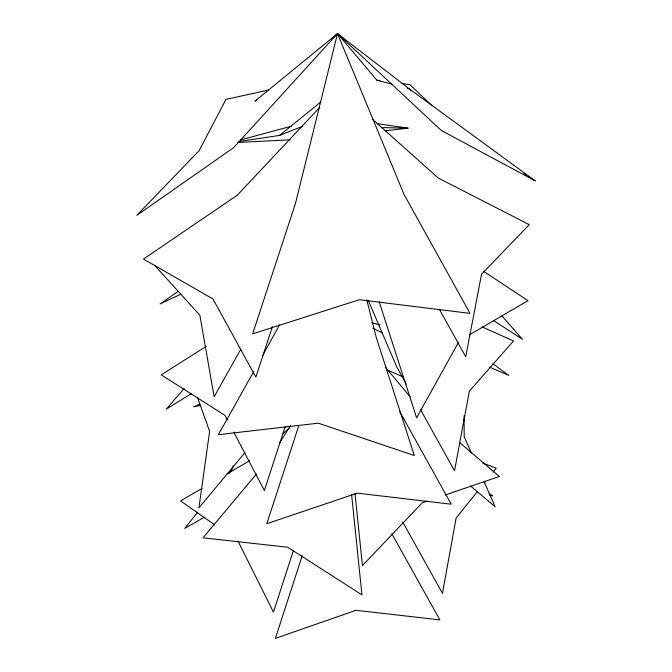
<?xml version="1.0" encoding="UTF-8"?>
<svg xmlns="http://www.w3.org/2000/svg" width="672" height="672" viewBox="0 0 672 672"><rect width="100%" height="100%" fill="white"/><g stroke="black" fill="none" stroke-linecap="round" stroke-linejoin="round"><path stroke-width="1.01" d="M293.387 550.612L273.437 612.125L238.048 541.22M302.156 555.794L275.394 638.4L355.975 610.302L439.866 619.886L391.86 533.753M285.13 426.796L264.348 490.501L233.738 432.062M298.83 425.452L266.826 523.69L357.227 493.156L451.24 504.202L399.748 411.65M272.446 326.567L255.872 377.101L212.915 298.922L143.48 259.081L237.292 195.208L319.855 107.293M233.293 465.881L231.857 469.753L228.581 473.827M279.535 324.752L262.433 355.992M458.396 342.518L416.598 417.782L379.151 301.711M240.769 349.222L214.158 396.782L199.861 315.227L154.56 265.255M253.722 371.549L218.375 434.683L318.268 423.175L414.288 455.515L376.211 337.268L366.803 299.838M279.434 443.159L290.598 425.527M197.828 512.114L184.741 528.402L204.7 517.028M477.17 491.837L456.128 517.986L442.47 593.368L402.755 522.077M484.403 482.849L485.722 481.219M492.954 472.231L496.238 468.14L482.538 462.932M244.961 452.659L198.912 507.847L209.63 431.332L197.417 397.219M256.469 474.004L203.011 537.802L287.7 547.243L361.948 594.888L351.624 494.676M184.078 388.525L166.454 409.046L191.344 393.649M332.119 38.489L337.52 33.6L409.122 88.729L535.214 180.877L441.277 130.46L337.52 33.6L254.999 101.119L256.788 100.078M282.836 433.768L289.12 428.198M238.711 141.532L279.544 135.416L320.813 101.959M178.072 291.438L160.18 303.904L180.995 294.126M206.371 346.273L161.213 374.85L224.994 415.372L227.422 420.008M469.333 334.891L527.94 300.678L483.412 271.16M202.07 488.384L180.533 500.909L214.872 524.975M227.203 473.777L249.64 460.732M199.458 404.242L193.763 406.82L200.878 405.275M279.544 135.416L302.644 126.286M427.232 501.068L422.285 502.748L362.435 565.58L355.001 493.601M445.024 495.012L499.405 476.507L459.698 442.638M240.66 139.902L291.245 126.235M269.312 89.88L226.002 99.364L199.114 150.662L136.786 215.376L233.579 147.714L337.52 33.6L376.883 80.186L391.994 84.193M385.207 130.78L407.963 128.15L377.084 123.623M237.846 142.481L289.867 139.81M381.066 127.571L407.963 128.15M376.883 80.186L379.974 80.606M401.596 83.521L409.836 84.63L431.852 105.504M407.106 88.2L409.122 88.729L411.508 90.754M287.885 426.25L289.901 426.787M371.776 322.678L379.789 324.904M489.527 494.878L492.467 495.953L489.174 493.399M489.661 367.172L508.822 375.413L492.895 363.77M387.013 369.869L403.276 377.017M482.126 326.886L513.5 340.964L469.35 391.188L454.524 470.786L420.546 409.668M372.91 328.306L382.326 332.867M493.357 320.418L522.438 339.242L501.824 315.832M523.908 173.418L526.52 175.14M528.259 176.291L535.214 180.877M470.476 485.932L495.172 506.797L484.142 481.849M372.809 119.498L438.136 177.962L529.276 224.666L481.538 274.226L465.738 356.773L439.421 309.355M385.249 367.08L410.054 396.665M406.342 384.132L396.707 366.803L368.248 300.342M471.425 453.071L464.209 436.758L464.075 415.842M337.52 33.6L295.403 203.734L252.647 333.85L359.302 299.737L470.014 313.362L403.981 194.326L337.52 33.6"/></g></svg>
